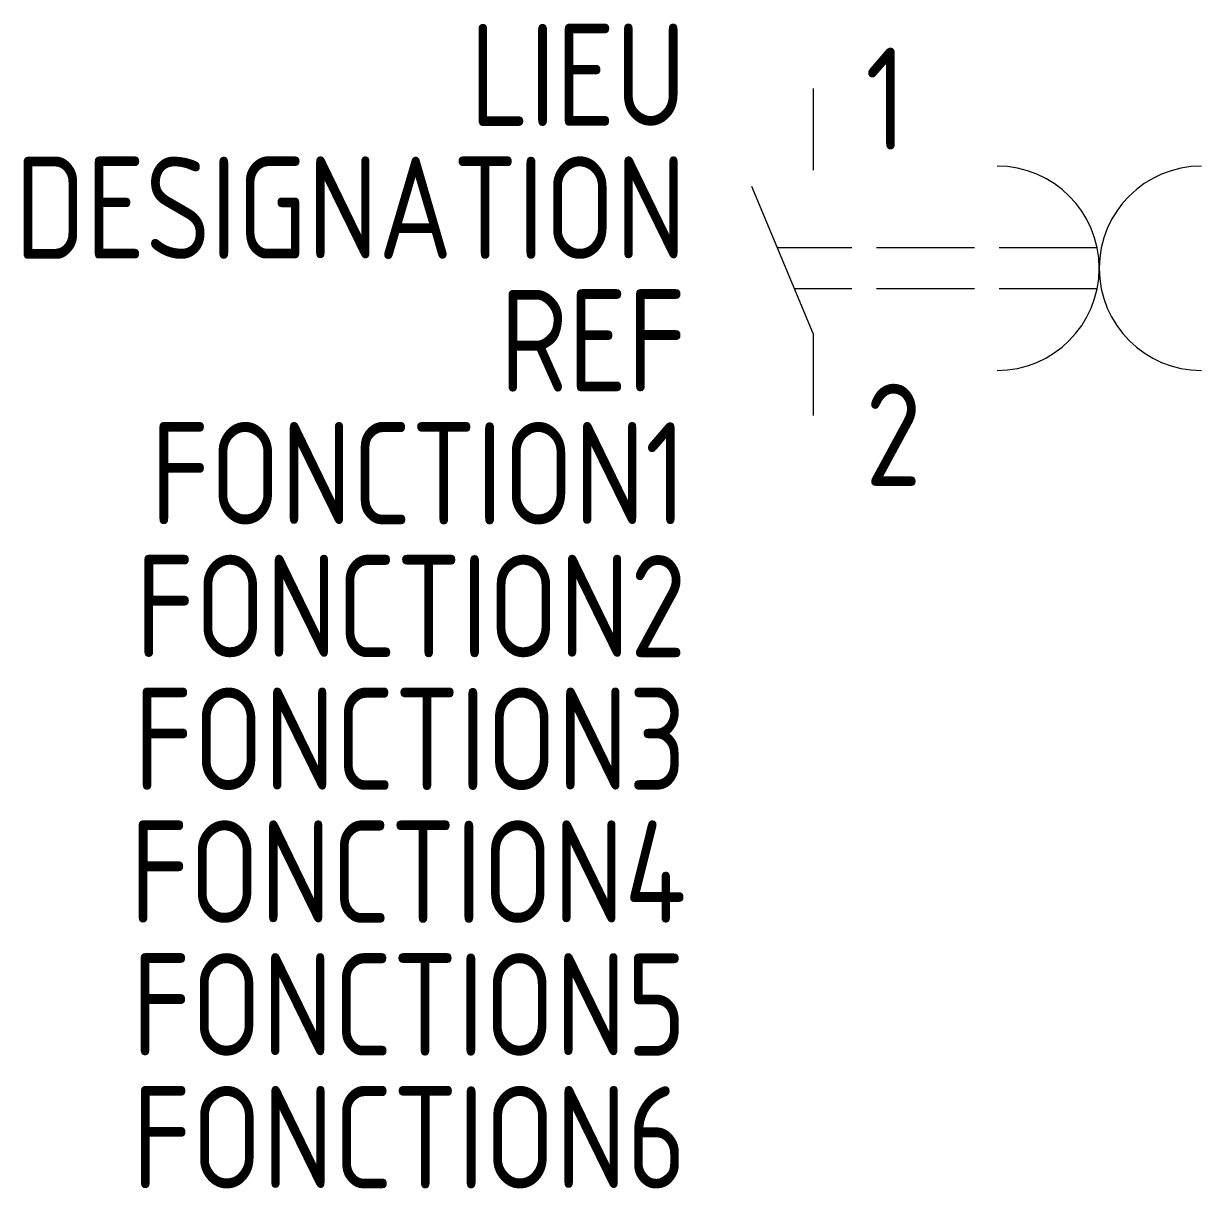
# Model space of a CAD drawing. Extents: x -1604 to -1575.1, y -906.5 to -878.
import ezdxf
from ezdxf.enums import TextEntityAlignment as Align

# ---------------------------------------------------------------- set-up
doc = ezdxf.new("R2010")
doc.units = 0
doc.linetypes.add('ACAD_ISO02W100', pattern=[15, 12, -3])
for name, color, linetype in [('SYMB_FIL', 3, 'CONTINUOUS'), ('SYMB_LIAISON', 1, 'ACAD_ISO02W100'), ('SYMB_REF_CONTACT', 2, 'CONTINUOUS'), ('SYMB_TXT_CONTACT', 2, 'CONTINUOUS'), ('SYMB_TXT_NOM', 3, 'CONTINUOUS')]:
    doc.layers.add(name, color=color, linetype=linetype)
doc.styles.add('NET2_5', font='isocp.shx', dxfattribs={"width": 0.9, "height": 2.5})

msp = doc.modelspace()

# ---------------------------------------------------------------- linework, layer by layer
at = {"layer": 'SYMB_FIL'}
for p, q in [((-1584.634, -879.593), (-1584.634, -881.593)), ((-1584.634, -885.593), (-1586.134, -881.993)), ((-1584.634, -885.593), (-1584.634, -887.593))]:
    msp.add_line(p, q, dxfattribs=at)
for centre, start, end in [((-1580.134, -883.993), 270, 90), ((-1575.134, -883.993), 90, 270)]:
    msp.add_arc(centre, 2.5, start, end, dxfattribs=at)
at = {"layer": 'SYMB_LIAISON', "ltscale": 0.2}
for p, q in [((-1577.684, -883.493), (-1585.509, -883.493)), ((-1577.684, -884.493), (-1585.092, -884.493))]:
    msp.add_line(p, q, dxfattribs=at)

# ---------------------------------------------------------------- texts
at = {"layer": 'SYMB_REF_CONTACT', "style": 'NET2_5', "width": 0.9, "flags": 8}
msp.add_attdef('REF', text='', height=2.5, dxfattribs=at).set_placement((-1587.734, -887.012), align=Align.RIGHT)
at = {"layer": 'SYMB_TXT_CONTACT', "style": 'NET2_5', "width": 0.9, "flags": 8}
for tag, p, s in [('1', (-1583.359, -881.093), '13'), ('2', (-1583.359, -889.32), '14')]:
    msp.add_attdef(tag, p, s, height=2.5, dxfattribs=at)
at = {"layer": 'SYMB_TXT_NOM', "style": 'NET2_5', "width": 0.9, "flags": 8}
for tag, text, p in [('LIEU', '', (-1587.734, -880.512)), ('DESIGNATION', 'K?', (-1587.734, -883.762)), ('FONCTION1', '', (-1587.734, -890.262)), ('FONCTION2', '', (-1587.734, -893.512)), ('FONCTION3', '', (-1587.734, -896.762)), ('FONCTION4', '', (-1587.734, -900.012)), ('FONCTION5', '', (-1587.734, -903.262)), ('FONCTION6', '', (-1587.734, -906.512))]:
    msp.add_attdef(tag, text=text, height=2.5, dxfattribs=at).set_placement(p, align=Align.RIGHT)

doc.saveas('drawing.dxf')
